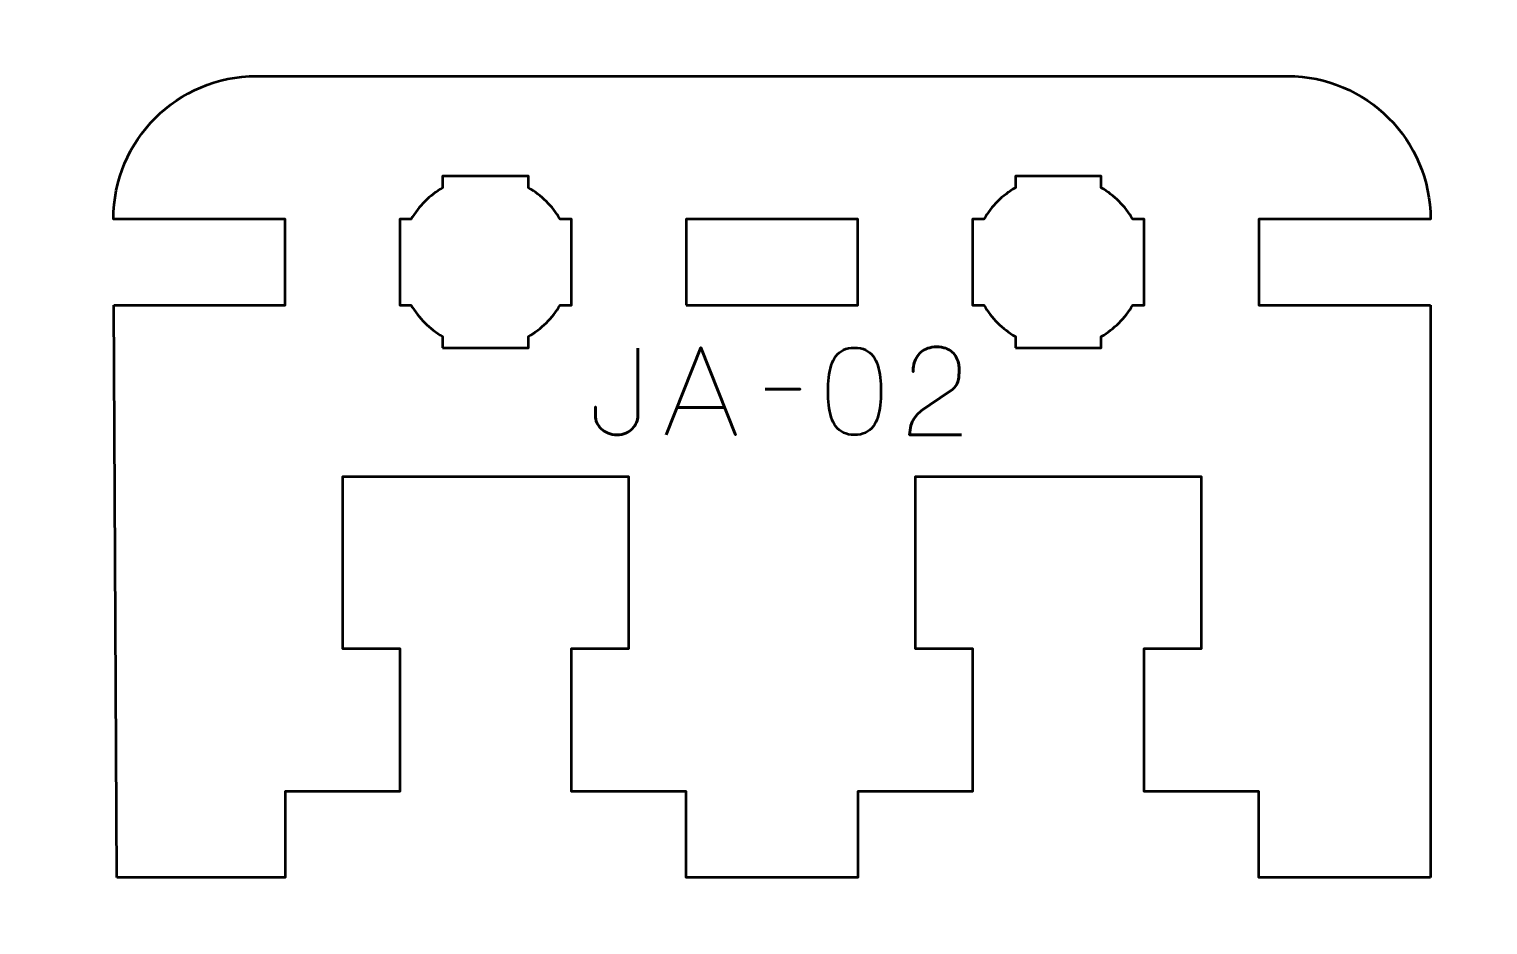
# Model space of a CAD drawing. Header units: centimetres. Extents: x -21 to 0, y -29.7 to 0.
# Drawn here: x -15.49 to -10.4, y -9.97 to -6.84 of the extents above; entities that cross this region are included whole.
import ezdxf

# ---------------------------------------------------------------- set-up
doc = ezdxf.new("R2010")
doc.units = ezdxf.units.CM
doc.header["$MEASUREMENT"] = 0
doc.layers.add('Layer 1', color=7, linetype='Continuous')

msp = doc.modelspace()

# ---------------------------------------------------------------- linework, layer by layer
at = {"layer": 'Layer 1', "lineweight": 53}
msp.add_lwpolyline([(-13.20001, -7.8), (-12.60001, -7.8), (-12.60001, -7.5), (-13.20001, -7.5), (-13.20001, -7.8)], close=True, dxfattribs=at)
at = {"layer": 'Layer 1', "color": 1, "lineweight": 53}
msp.add_open_spline([(-21.00003, -29.19995), (-21.00003, -29.19995), (-21.00003, -3.49992), (-21.00003, -3.49992), (-21.00003, -3.49992), (-21.00003, -3.41709), (-20.93286, -3.34992), (-20.85003, -3.34992), (-20.85003, -3.34992), (-20.7672, -3.34992), (-20.70003, -3.28275), (-20.70003, -3.19992), (-20.70003, -3.19992), (-20.70003, -3.11709), (-20.7672, -3.04992), (-20.85003, -3.04992), (-20.85003, -3.04992), (-20.93286, -3.04992), (-21.00003, -2.98275), (-21.00003, -2.89992), (-21.00003, -2.89992), (-21.00003, -2.81709), (-20.93286, -2.74992), (-20.85003, -2.74992), (-20.85003, -2.74992), (-20.7672, -2.74992), (-20.70003, -2.68275), (-20.70003, -2.59992), (-20.70003, -2.59992), (-20.70003, -2.51709), (-20.7672, -2.44992), (-20.85003, -2.44992), (-20.85003, -2.44992), (-20.93286, -2.44992), (-21.00003, -2.38275), (-21.00003, -2.29992), (-21.00003, -2.29992), (-21.00003, -2.21709), (-20.93286, -2.14992), (-20.85003, -2.14992), (-20.85003, -2.14992), (-20.7672, -2.14992), (-20.70003, -2.08275), (-20.70003, -1.99992), (-20.70003, -1.99992), (-20.70003, -1.91709), (-20.7672, -1.84992), (-20.85003, -1.84992), (-20.85003, -1.84992), (-20.93286, -1.84992), (-21.00003, -1.78275), (-21.00003, -1.69992), (-21.00003, -1.69992), (-21.00003, -1.61709), (-20.93286, -1.54992), (-20.85003, -1.54992), (-20.85003, -1.54992), (-20.7672, -1.54992), (-20.70003, -1.48275), (-20.70003, -1.39992), (-20.70003, -1.39992), (-20.70003, -1.31709), (-20.7672, -1.24992), (-20.85003, -1.24992), (-20.85003, -1.24992), (-20.93286, -1.24992), (-21.00003, -1.18275), (-21.00003, -1.09992), (-21.00003, -1.09992), (-21.00003, -1.09992), (-21.00003, -0.49992), (-21.00003, -0.49992), (-21.00003, -0.49992), (-21.00003, -0.22295), (-20.77694, 0.00004), (-20.49994, 0.00004), (-20.49994, 0.00004), (-20.49994, 0.00004), (-0.50008, 0.00004), (-0.50008, 0.00004), (-0.50008, 0.00004), (-0.22294, 0.00004), (0.00002, -0.22295), (0.00002, -0.49992), (0.00002, -0.49992), (0.00002, -0.49992), (0.00002, -29.19995), (0.00002, -29.19995), (0.00002, -29.19995), (0.00002, -29.47695), (-0.22294, -29.70004), (-0.50008, -29.70004), (-0.50008, -29.70004), (-0.50008, -29.70004), (-20.49994, -29.70004), (-20.49994, -29.70004), (-20.49994, -29.70004), (-20.77694, -29.70004), (-21.00003, -29.47695), (-21.00003, -29.19995)], degree=3, knots=[0, 0, 0, 0, 0.04, 0.04, 0.04, 0.04, 0.08, 0.08, 0.08, 0.08, 0.12, 0.12, 0.12, 0.12, 0.16, 0.16, 0.16, 0.16, 0.2, 0.2, 0.2, 0.2, 0.24, 0.24, 0.24, 0.24, 0.28, 0.28, 0.28, 0.28, 0.32, 0.32, 0.32, 0.32, 0.36, 0.36, 0.36, 0.36, 0.4, 0.4, 0.4, 0.4, 0.44, 0.44, 0.44, 0.44, 0.48, 0.48, 0.48, 0.48, 0.52, 0.52, 0.52, 0.52, 0.56, 0.56, 0.56, 0.56, 0.6, 0.6, 0.6, 0.6, 0.64, 0.64, 0.64, 0.64, 0.68, 0.68, 0.68, 0.68, 0.72, 0.72, 0.72, 0.72, 0.76, 0.76, 0.76, 0.76, 0.8, 0.8, 0.8, 0.8, 0.84, 0.84, 0.84, 0.84, 0.88, 0.88, 0.88, 0.88, 0.92, 0.92, 0.92, 0.92, 0.96, 0.96, 0.96, 0.96, 1, 1, 1, 1], dxfattribs=at)
at = {"layer": 'Layer 1', "lineweight": 53}
for points, knots in [([(-15.19813, -7.8), (-15.19813, -7.8), (-14.60001, -7.8), (-14.60001, -7.8), (-14.60001, -7.8), (-14.60001, -7.8), (-14.60001, -7.5), (-14.60001, -7.5), (-14.60001, -7.5), (-14.60001, -7.5), (-15.20001, -7.5), (-15.20001, -7.5), (-15.20001, -7.5), (-15.20001, -7.22391), (-14.9761, -7), (-14.70001, -7)], [0, 0, 0, 0, 0.25, 0.25, 0.25, 0.25, 0.5, 0.5, 0.5, 0.5, 0.75, 0.75, 0.75, 0.75, 1, 1, 1, 1]), ([(-11.10001, -7), (-10.82392, -7), (-10.60001, -7.22391), (-10.60001, -7.5), (-10.60001, -7.5), (-10.60001, -7.5), (-11.20001, -7.5), (-11.20001, -7.5), (-11.20001, -7.5), (-11.20001, -7.5), (-11.20001, -7.8), (-11.20001, -7.8), (-11.20001, -7.8), (-11.20001, -7.8), (-10.60001, -7.8), (-10.60001, -7.8)], [0, 0, 0, 0, 0.25, 0.25, 0.25, 0.25, 0.5, 0.5, 0.5, 0.5, 0.75, 0.75, 0.75, 0.75, 1, 1, 1, 1]), ([(-14.05001, -7.95), (-14.05001, -7.95), (-14.05001, -7.90985), (-14.05001, -7.90985), (-14.05001, -7.90985), (-14.09554, -7.8835), (-14.1335, -7.84553), (-14.15985, -7.8), (-14.15985, -7.8), (-14.15985, -7.8), (-14.20001, -7.8), (-14.20001, -7.8), (-14.20001, -7.8), (-14.20001, -7.8), (-14.20001, -7.65), (-14.20001, -7.65), (-14.20001, -7.65), (-14.20001, -7.65), (-14.20001, -7.5), (-14.20001, -7.5), (-14.20001, -7.5), (-14.20001, -7.5), (-14.15985, -7.5), (-14.15985, -7.5), (-14.15985, -7.5), (-14.1335, -7.45447), (-14.09554, -7.4165), (-14.05001, -7.39015), (-14.05001, -7.39015), (-14.05001, -7.39015), (-14.05001, -7.35), (-14.05001, -7.35), (-14.05001, -7.35), (-14.05001, -7.35), (-13.90001, -7.35), (-13.90001, -7.35), (-13.90001, -7.35), (-13.90001, -7.35), (-13.75001, -7.35), (-13.75001, -7.35), (-13.75001, -7.35), (-13.75001, -7.35), (-13.75001, -7.39015), (-13.75001, -7.39015), (-13.75001, -7.39015), (-13.70448, -7.4165), (-13.66652, -7.45447), (-13.64017, -7.5), (-13.64017, -7.5), (-13.64017, -7.5), (-13.60001, -7.5), (-13.60001, -7.5), (-13.60001, -7.5), (-13.60001, -7.5), (-13.60001, -7.65), (-13.60001, -7.65), (-13.60001, -7.65), (-13.60001, -7.65), (-13.60001, -7.8), (-13.60001, -7.8), (-13.60001, -7.8), (-13.60001, -7.8), (-13.64017, -7.8), (-13.64017, -7.8), (-13.64017, -7.8), (-13.66652, -7.84553), (-13.70448, -7.8835), (-13.75001, -7.90985), (-13.75001, -7.90985), (-13.75001, -7.90985), (-13.75001, -7.95), (-13.75001, -7.95), (-13.75001, -7.95), (-13.75001, -7.95), (-13.90001, -7.95), (-13.90001, -7.95), (-13.90001, -7.95), (-13.90001, -7.95), (-14.05001, -7.95), (-14.05001, -7.95)], [0, 0, 0, 0, 0.05, 0.05, 0.05, 0.05, 0.1, 0.1, 0.1, 0.1, 0.15, 0.15, 0.15, 0.15, 0.2, 0.2, 0.2, 0.2, 0.25, 0.25, 0.25, 0.25, 0.3, 0.3, 0.3, 0.3, 0.35, 0.35, 0.35, 0.35, 0.4, 0.4, 0.4, 0.4, 0.45, 0.45, 0.45, 0.45, 0.5, 0.5, 0.5, 0.5, 0.55, 0.55, 0.55, 0.55, 0.6, 0.6, 0.6, 0.6, 0.65, 0.65, 0.65, 0.65, 0.7, 0.7, 0.7, 0.7, 0.75, 0.75, 0.75, 0.75, 0.8, 0.8, 0.8, 0.8, 0.85, 0.85, 0.85, 0.85, 0.9, 0.9, 0.9, 0.9, 0.95, 0.95, 0.95, 0.95, 1, 1, 1, 1]), ([(-12.05001, -7.95), (-12.05001, -7.95), (-12.05001, -7.90985), (-12.05001, -7.90985), (-12.05001, -7.90985), (-12.09554, -7.8835), (-12.1335, -7.84553), (-12.15985, -7.8), (-12.15985, -7.8), (-12.15985, -7.8), (-12.20001, -7.8), (-12.20001, -7.8), (-12.20001, -7.8), (-12.20001, -7.8), (-12.20001, -7.65), (-12.20001, -7.65), (-12.20001, -7.65), (-12.20001, -7.65), (-12.20001, -7.5), (-12.20001, -7.5), (-12.20001, -7.5), (-12.20001, -7.5), (-12.15985, -7.5), (-12.15985, -7.5), (-12.15985, -7.5), (-12.1335, -7.45447), (-12.09554, -7.4165), (-12.05001, -7.39015), (-12.05001, -7.39015), (-12.05001, -7.39015), (-12.05001, -7.35), (-12.05001, -7.35), (-12.05001, -7.35), (-12.05001, -7.35), (-11.90001, -7.35), (-11.90001, -7.35), (-11.90001, -7.35), (-11.90001, -7.35), (-11.75001, -7.35), (-11.75001, -7.35), (-11.75001, -7.35), (-11.75001, -7.35), (-11.75001, -7.39015), (-11.75001, -7.39015), (-11.75001, -7.39015), (-11.70448, -7.4165), (-11.66652, -7.45447), (-11.64017, -7.5), (-11.64017, -7.5), (-11.64017, -7.5), (-11.60001, -7.5), (-11.60001, -7.5), (-11.60001, -7.5), (-11.60001, -7.5), (-11.60001, -7.65), (-11.60001, -7.65), (-11.60001, -7.65), (-11.60001, -7.65), (-11.60001, -7.8), (-11.60001, -7.8), (-11.60001, -7.8), (-11.60001, -7.8), (-11.64017, -7.8), (-11.64017, -7.8), (-11.64017, -7.8), (-11.66652, -7.84553), (-11.70448, -7.8835), (-11.75001, -7.90985), (-11.75001, -7.90985), (-11.75001, -7.90985), (-11.75001, -7.95), (-11.75001, -7.95), (-11.75001, -7.95), (-11.75001, -7.95), (-11.90001, -7.95), (-11.90001, -7.95), (-11.90001, -7.95), (-11.90001, -7.95), (-12.05001, -7.95), (-12.05001, -7.95)], [0, 0, 0, 0, 0.05, 0.05, 0.05, 0.05, 0.1, 0.1, 0.1, 0.1, 0.15, 0.15, 0.15, 0.15, 0.2, 0.2, 0.2, 0.2, 0.25, 0.25, 0.25, 0.25, 0.3, 0.3, 0.3, 0.3, 0.35, 0.35, 0.35, 0.35, 0.4, 0.4, 0.4, 0.4, 0.45, 0.45, 0.45, 0.45, 0.5, 0.5, 0.5, 0.5, 0.55, 0.55, 0.55, 0.55, 0.6, 0.6, 0.6, 0.6, 0.65, 0.65, 0.65, 0.65, 0.7, 0.7, 0.7, 0.7, 0.75, 0.75, 0.75, 0.75, 0.8, 0.8, 0.8, 0.8, 0.85, 0.85, 0.85, 0.85, 0.9, 0.9, 0.9, 0.9, 0.95, 0.95, 0.95, 0.95, 1, 1, 1, 1]), ([(-10.60001, -9.8), (-10.60001, -9.8), (-11.20001, -9.8), (-11.20001, -9.8), (-11.20001, -9.8), (-11.20001, -9.8), (-11.20001, -9.5), (-11.20001, -9.5), (-11.20001, -9.5), (-11.20001, -9.5), (-11.60001, -9.50001), (-11.60001, -9.50001), (-11.60001, -9.50001), (-11.60001, -9.50001), (-11.60001, -9), (-11.60001, -9), (-11.60001, -9), (-11.60001, -9), (-11.40001, -8.99999), (-11.40001, -8.99999), (-11.40001, -8.99999), (-11.40001, -8.99999), (-11.40001, -8.4), (-11.40001, -8.4), (-11.40001, -8.4), (-11.78334, -8.4), (-12.01668, -8.4), (-12.40001, -8.4), (-12.40001, -8.4), (-12.40001, -8.4), (-12.40001, -8.99999), (-12.40001, -8.99999), (-12.40001, -8.99999), (-12.40001, -8.99999), (-12.20001, -9), (-12.20001, -9), (-12.20001, -9), (-12.20001, -9), (-12.20001, -9.5), (-12.20001, -9.5), (-12.20001, -9.5), (-12.20001, -9.5), (-12.60001, -9.5), (-12.60001, -9.5), (-12.60001, -9.5), (-12.60001, -9.5), (-12.60001, -9.8), (-12.60001, -9.8), (-12.60001, -9.8), (-12.60001, -9.8), (-13.20001, -9.8), (-13.20001, -9.8), (-13.20001, -9.8), (-13.20001, -9.8), (-13.20001, -9.5), (-13.20001, -9.5), (-13.20001, -9.5), (-13.20001, -9.5), (-13.60001, -9.50001), (-13.60001, -9.50001), (-13.60001, -9.50001), (-13.60001, -9.50001), (-13.60001, -9), (-13.60001, -9), (-13.60001, -9), (-13.60001, -9), (-13.40001, -8.99999), (-13.40001, -8.99999), (-13.40001, -8.99999), (-13.40001, -8.99999), (-13.40001, -8.4), (-13.40001, -8.4), (-13.40001, -8.4), (-13.78334, -8.4), (-14.01668, -8.4), (-14.40001, -8.4), (-14.40001, -8.4), (-14.40001, -8.4), (-14.40001, -8.99999), (-14.40001, -8.99999), (-14.40001, -8.99999), (-14.40001, -8.99999), (-14.20001, -9), (-14.20001, -9), (-14.20001, -9), (-14.20001, -9), (-14.20001, -9.5), (-14.20001, -9.5), (-14.20001, -9.5), (-14.20001, -9.5), (-14.60001, -9.5), (-14.60001, -9.5), (-14.60001, -9.5), (-14.60001, -9.5), (-14.60001, -9.8), (-14.60001, -9.8), (-14.60001, -9.8), (-14.60001, -9.8), (-15.18751, -9.8), (-15.18751, -9.8)], [0, 0, 0, 0, 0.04, 0.04, 0.04, 0.04, 0.08, 0.08, 0.08, 0.08, 0.12, 0.12, 0.12, 0.12, 0.16, 0.16, 0.16, 0.16, 0.2, 0.2, 0.2, 0.2, 0.24, 0.24, 0.24, 0.24, 0.28, 0.28, 0.28, 0.28, 0.32, 0.32, 0.32, 0.32, 0.36, 0.36, 0.36, 0.36, 0.4, 0.4, 0.4, 0.4, 0.44, 0.44, 0.44, 0.44, 0.48, 0.48, 0.48, 0.48, 0.52, 0.52, 0.52, 0.52, 0.56, 0.56, 0.56, 0.56, 0.6, 0.6, 0.6, 0.6, 0.64, 0.64, 0.64, 0.64, 0.68, 0.68, 0.68, 0.68, 0.72, 0.72, 0.72, 0.72, 0.76, 0.76, 0.76, 0.76, 0.8, 0.8, 0.8, 0.8, 0.84, 0.84, 0.84, 0.84, 0.88, 0.88, 0.88, 0.88, 0.92, 0.92, 0.92, 0.92, 0.96, 0.96, 0.96, 0.96, 1, 1, 1, 1])]:
    msp.add_open_spline(points, degree=3, knots=knots, dxfattribs=at)
at = {"layer": 'Layer 1', "color": 114, "lineweight": 53}
for points in [[(-14.70001, -7), (-14.70001, -7), (-11.10001, -7), (-11.10001, -7)], [(-15.18751, -9.8), (-15.18751, -9.8), (-15.19813, -7.8), (-15.19813, -7.8)], [(-10.60001, -7.8), (-10.60001, -7.8), (-10.60001, -9.50001), (-10.60001, -9.50001)]]:
    msp.add_open_spline(points, degree=3, dxfattribs=at)
at = {"layer": 'Layer 1', "color": 5, "lineweight": 53}
for points, knots in [([(-12.2375, -8.25388), (-12.2375, -8.25388), (-12.41911, -8.25388), (-12.41911, -8.25388), (-12.41911, -8.25388), (-12.41876, -8.2416), (-12.41721, -8.23074), (-12.41459, -8.22142), (-12.41459, -8.22142), (-12.41191, -8.21211), (-12.40832, -8.20393), (-12.40387, -8.19687), (-12.40387, -8.19687), (-12.39935, -8.18982), (-12.3942, -8.18354), (-12.38835, -8.17803), (-12.38835, -8.17803), (-12.38249, -8.17246), (-12.37621, -8.16738), (-12.36944, -8.16258), (-12.36944, -8.16258), (-12.36267, -8.15785), (-12.35568, -8.15313), (-12.34841, -8.14847), (-12.34841, -8.14847), (-12.34841, -8.14847), (-12.27602, -8.10021), (-12.27602, -8.10021), (-12.27602, -8.10021), (-12.26862, -8.09499), (-12.26283, -8.08928), (-12.25874, -8.08314), (-12.25874, -8.08314), (-12.25458, -8.077), (-12.25168, -8.07051), (-12.24992, -8.06366), (-12.24992, -8.06366), (-12.24823, -8.05689), (-12.24717, -8.04991), (-12.24682, -8.04285), (-12.24682, -8.04285), (-12.24646, -8.03572), (-12.24632, -8.0286), (-12.24639, -8.02147), (-12.24639, -8.02147), (-12.24639, -8.01562), (-12.24717, -8.00934), (-12.24872, -8.00256), (-12.24872, -8.00256), (-12.25034, -7.99586), (-12.25288, -7.98916), (-12.25648, -7.98253), (-12.25648, -7.98253), (-12.26008, -7.97589), (-12.26488, -7.96983), (-12.27087, -7.96432), (-12.27087, -7.96432), (-12.27687, -7.95889), (-12.28428, -7.95452), (-12.2931, -7.9512), (-12.2931, -7.9512), (-12.30192, -7.94788), (-12.31229, -7.94619), (-12.32428, -7.94612), (-12.32428, -7.94612), (-12.33635, -7.94619), (-12.347, -7.94788), (-12.35618, -7.95113), (-12.35618, -7.95113), (-12.36535, -7.95437), (-12.37318, -7.95889), (-12.37967, -7.9646), (-12.37967, -7.9646), (-12.38616, -7.97032), (-12.39138, -7.97695), (-12.39547, -7.98436), (-12.39547, -7.98436), (-12.39957, -7.99177), (-12.40253, -7.99967), (-12.40443, -8.008), (-12.40443, -8.008), (-12.40634, -8.01632), (-12.40726, -8.02479), (-12.40726, -8.03333), (-12.40726, -8.03333), (-12.40726, -8.02479), (-12.40634, -8.01632), (-12.40443, -8.008), (-12.40443, -8.008), (-12.40253, -7.99967), (-12.39957, -7.99177), (-12.39547, -7.98436), (-12.39547, -7.98436), (-12.39138, -7.97695), (-12.38616, -7.97032), (-12.37967, -7.9646), (-12.37967, -7.9646), (-12.37318, -7.95889), (-12.36535, -7.95437), (-12.35618, -7.95113), (-12.35618, -7.95113), (-12.347, -7.94788), (-12.33635, -7.94619), (-12.32428, -7.94612), (-12.32428, -7.94612), (-12.31229, -7.94619), (-12.30192, -7.94788), (-12.2931, -7.9512), (-12.2931, -7.9512), (-12.28428, -7.95452), (-12.27687, -7.95889), (-12.27087, -7.96432), (-12.27087, -7.96432), (-12.26488, -7.96983), (-12.26008, -7.97589), (-12.25648, -7.98253), (-12.25648, -7.98253), (-12.25288, -7.98916), (-12.25034, -7.99586), (-12.24872, -8.00256), (-12.24872, -8.00256), (-12.24717, -8.00934), (-12.24639, -8.01562), (-12.24639, -8.02147), (-12.24639, -8.02147), (-12.24632, -8.0286), (-12.24646, -8.03572), (-12.24682, -8.04285), (-12.24682, -8.04285), (-12.24717, -8.04991), (-12.24823, -8.05689), (-12.24992, -8.06366), (-12.24992, -8.06366), (-12.25168, -8.07051), (-12.25458, -8.077), (-12.25874, -8.08314), (-12.25874, -8.08314), (-12.26283, -8.08928), (-12.26862, -8.09499), (-12.27602, -8.10021), (-12.27602, -8.10021), (-12.27602, -8.10021), (-12.34841, -8.14847), (-12.34841, -8.14847), (-12.34841, -8.14847), (-12.35568, -8.15313), (-12.36267, -8.15785), (-12.36944, -8.16258), (-12.36944, -8.16258), (-12.37621, -8.16738), (-12.38249, -8.17246), (-12.38835, -8.17803), (-12.38835, -8.17803), (-12.3942, -8.18354), (-12.39935, -8.18982), (-12.40387, -8.19687), (-12.40387, -8.19687), (-12.40832, -8.20393), (-12.41191, -8.21211), (-12.41459, -8.22142), (-12.41459, -8.22142), (-12.41721, -8.23074), (-12.41876, -8.2416), (-12.41911, -8.25388), (-12.41911, -8.25388), (-12.41911, -8.25388), (-12.2375, -8.25388), (-12.2375, -8.25388)], [0, 0, 0, 0, 0.0238095, 0.0238095, 0.0238095, 0.0238095, 0.047619, 0.047619, 0.047619, 0.047619, 0.0714286, 0.0714286, 0.0714286, 0.0714286, 0.0952381, 0.0952381, 0.0952381, 0.0952381, 0.1190476, 0.1190476, 0.1190476, 0.1190476, 0.1428571, 0.1428571, 0.1428571, 0.1428571, 0.1666667, 0.1666667, 0.1666667, 0.1666667, 0.1904762, 0.1904762, 0.1904762, 0.1904762, 0.2142857, 0.2142857, 0.2142857, 0.2142857, 0.2380952, 0.2380952, 0.2380952, 0.2380952, 0.2619048, 0.2619048, 0.2619048, 0.2619048, 0.2857143, 0.2857143, 0.2857143, 0.2857143, 0.3095238, 0.3095238, 0.3095238, 0.3095238, 0.3333333, 0.3333333, 0.3333333, 0.3333333, 0.3571429, 0.3571429, 0.3571429, 0.3571429, 0.3809524, 0.3809524, 0.3809524, 0.3809524, 0.4047619, 0.4047619, 0.4047619, 0.4047619, 0.4285714, 0.4285714, 0.4285714, 0.4285714, 0.452381, 0.452381, 0.452381, 0.452381, 0.4761905, 0.4761905, 0.4761905, 0.4761905, 0.5, 0.5, 0.5, 0.5, 0.5238095, 0.5238095, 0.5238095, 0.5238095, 0.547619, 0.547619, 0.547619, 0.547619, 0.5714286, 0.5714286, 0.5714286, 0.5714286, 0.5952381, 0.5952381, 0.5952381, 0.5952381, 0.6190476, 0.6190476, 0.6190476, 0.6190476, 0.6428571, 0.6428571, 0.6428571, 0.6428571, 0.6666667, 0.6666667, 0.6666667, 0.6666667, 0.6904762, 0.6904762, 0.6904762, 0.6904762, 0.7142857, 0.7142857, 0.7142857, 0.7142857, 0.7380952, 0.7380952, 0.7380952, 0.7380952, 0.7619048, 0.7619048, 0.7619048, 0.7619048, 0.7857143, 0.7857143, 0.7857143, 0.7857143, 0.8095238, 0.8095238, 0.8095238, 0.8095238, 0.8333333, 0.8333333, 0.8333333, 0.8333333, 0.8571429, 0.8571429, 0.8571429, 0.8571429, 0.8809524, 0.8809524, 0.8809524, 0.8809524, 0.9047619, 0.9047619, 0.9047619, 0.9047619, 0.9285714, 0.9285714, 0.9285714, 0.9285714, 0.952381, 0.952381, 0.952381, 0.952381, 0.9761905, 0.9761905, 0.9761905, 0.9761905, 1, 1, 1, 1]), ([(-13.36821, -7.95035), (-13.36821, -7.95035), (-13.36863, -8.18742), (-13.36863, -8.18742), (-13.36863, -8.18742), (-13.36863, -8.19511), (-13.37026, -8.20287), (-13.37336, -8.21056), (-13.37336, -8.21056), (-13.37654, -8.21832), (-13.38119, -8.22538), (-13.38733, -8.23187), (-13.38733, -8.23187), (-13.39354, -8.23829), (-13.40109, -8.24351), (-13.41005, -8.24739), (-13.41005, -8.24739), (-13.41908, -8.25134), (-13.42938, -8.25332), (-13.44102, -8.25346), (-13.44102, -8.25346), (-13.45267, -8.25346), (-13.46318, -8.25155), (-13.47249, -8.24781), (-13.47249, -8.24781), (-13.48181, -8.244), (-13.48978, -8.23892), (-13.49634, -8.2325), (-13.49634, -8.2325), (-13.50297, -8.22608), (-13.50798, -8.21903), (-13.51151, -8.21119), (-13.51151, -8.21119), (-13.51504, -8.20336), (-13.5168, -8.19546), (-13.5168, -8.18742), (-13.5168, -8.18742), (-13.5168, -8.18742), (-13.5168, -8.15609), (-13.5168, -8.15609), (-13.5168, -8.15609), (-13.5168, -8.15609), (-13.5168, -8.18742), (-13.5168, -8.18742), (-13.5168, -8.18742), (-13.5168, -8.19546), (-13.51504, -8.20336), (-13.51151, -8.21119), (-13.51151, -8.21119), (-13.50798, -8.21903), (-13.50297, -8.22608), (-13.49634, -8.2325), (-13.49634, -8.2325), (-13.48978, -8.23892), (-13.48181, -8.244), (-13.47249, -8.24781), (-13.47249, -8.24781), (-13.46318, -8.25155), (-13.45267, -8.25346), (-13.44102, -8.25346), (-13.44102, -8.25346), (-13.42938, -8.25332), (-13.41908, -8.25134), (-13.41005, -8.24739), (-13.41005, -8.24739), (-13.40109, -8.24351), (-13.39354, -8.23829), (-13.38733, -8.23187), (-13.38733, -8.23187), (-13.38119, -8.22538), (-13.37654, -8.21832), (-13.37336, -8.21056), (-13.37336, -8.21056), (-13.37026, -8.20287), (-13.36863, -8.19511), (-13.36863, -8.18742), (-13.36863, -8.18742), (-13.36863, -8.18742), (-13.36821, -7.95035), (-13.36821, -7.95035)], [0, 0, 0, 0, 0.05, 0.05, 0.05, 0.05, 0.1, 0.1, 0.1, 0.1, 0.15, 0.15, 0.15, 0.15, 0.2, 0.2, 0.2, 0.2, 0.25, 0.25, 0.25, 0.25, 0.3, 0.3, 0.3, 0.3, 0.35, 0.35, 0.35, 0.35, 0.4, 0.4, 0.4, 0.4, 0.45, 0.45, 0.45, 0.45, 0.5, 0.5, 0.5, 0.5, 0.55, 0.55, 0.55, 0.55, 0.6, 0.6, 0.6, 0.6, 0.65, 0.65, 0.65, 0.65, 0.7, 0.7, 0.7, 0.7, 0.75, 0.75, 0.75, 0.75, 0.8, 0.8, 0.8, 0.8, 0.85, 0.85, 0.85, 0.85, 0.9, 0.9, 0.9, 0.9, 0.95, 0.95, 0.95, 0.95, 1, 1, 1, 1]), ([(-13.27, -8.25388), (-13.27, -8.25388), (-13.14893, -7.94866), (-13.14893, -7.94866), (-13.14893, -7.94866), (-13.14893, -7.94866), (-13.02743, -8.25388), (-13.02743, -8.25388), (-13.02743, -8.25388), (-13.02743, -8.25388), (-13.14893, -7.94866), (-13.14893, -7.94866), (-13.14893, -7.94866), (-13.14893, -7.94866), (-13.27, -8.25388), (-13.27, -8.25388)], [0, 0, 0, 0, 0.25, 0.25, 0.25, 0.25, 0.5, 0.5, 0.5, 0.5, 0.75, 0.75, 0.75, 0.75, 1, 1, 1, 1]), ([(-12.61172, -8.25388), (-12.59691, -8.25381), (-12.58414, -8.2512), (-12.57348, -8.24612), (-12.57348, -8.24612), (-12.5629, -8.24104), (-12.55408, -8.23377), (-12.54703, -8.22453), (-12.54703, -8.22453), (-12.54004, -8.21522), (-12.53454, -8.20421), (-12.53045, -8.19151), (-12.53045, -8.19151), (-12.52642, -8.17881), (-12.52353, -8.16491), (-12.52191, -8.14967), (-12.52191, -8.14967), (-12.52021, -8.13443), (-12.51937, -8.11841), (-12.51944, -8.10148), (-12.51944, -8.10148), (-12.51937, -8.08462), (-12.52021, -8.0686), (-12.52191, -8.05343), (-12.52191, -8.05343), (-12.52353, -8.03826), (-12.52642, -8.02429), (-12.53045, -8.01159), (-12.53045, -8.01159), (-12.53454, -7.99896), (-12.54004, -7.98796), (-12.54703, -7.97857), (-12.54703, -7.97857), (-12.55408, -7.96926), (-12.5629, -7.96199), (-12.57348, -7.95691), (-12.57348, -7.95691), (-12.58414, -7.95176), (-12.59691, -7.94915), (-12.61172, -7.94908), (-12.61172, -7.94908), (-12.62654, -7.94915), (-12.63931, -7.95176), (-12.64997, -7.95691), (-12.64997, -7.95691), (-12.66055, -7.96199), (-12.66937, -7.96926), (-12.67642, -7.97857), (-12.67642, -7.97857), (-12.68341, -7.98796), (-12.68891, -7.99896), (-12.693, -8.01159), (-12.693, -8.01159), (-12.69703, -8.02429), (-12.69992, -8.03826), (-12.70154, -8.05343), (-12.70154, -8.05343), (-12.70323, -8.0686), (-12.70408, -8.08462), (-12.70401, -8.10148), (-12.70401, -8.10148), (-12.70408, -8.11841), (-12.70323, -8.13443), (-12.70154, -8.14967), (-12.70154, -8.14967), (-12.69992, -8.16491), (-12.69703, -8.17881), (-12.693, -8.19151), (-12.693, -8.19151), (-12.68891, -8.20421), (-12.68341, -8.21522), (-12.67642, -8.22453), (-12.67642, -8.22453), (-12.66937, -8.23377), (-12.66055, -8.24104), (-12.64997, -8.24612), (-12.64997, -8.24612), (-12.63931, -8.2512), (-12.62654, -8.25381), (-12.61172, -8.25388)], [0, 0, 0, 0, 0.05, 0.05, 0.05, 0.05, 0.1, 0.1, 0.1, 0.1, 0.15, 0.15, 0.15, 0.15, 0.2, 0.2, 0.2, 0.2, 0.25, 0.25, 0.25, 0.25, 0.3, 0.3, 0.3, 0.3, 0.35, 0.35, 0.35, 0.35, 0.4, 0.4, 0.4, 0.4, 0.45, 0.45, 0.45, 0.45, 0.5, 0.5, 0.5, 0.5, 0.55, 0.55, 0.55, 0.55, 0.6, 0.6, 0.6, 0.6, 0.65, 0.65, 0.65, 0.65, 0.7, 0.7, 0.7, 0.7, 0.75, 0.75, 0.75, 0.75, 0.8, 0.8, 0.8, 0.8, 0.85, 0.85, 0.85, 0.85, 0.9, 0.9, 0.9, 0.9, 0.95, 0.95, 0.95, 0.95, 1, 1, 1, 1]), ([(-12.61172, -8.25388), (-12.59691, -8.25381), (-12.58414, -8.2512), (-12.57348, -8.24612), (-12.57348, -8.24612), (-12.5629, -8.24104), (-12.55408, -8.23377), (-12.54703, -8.22453), (-12.54703, -8.22453), (-12.54004, -8.21522), (-12.53454, -8.20421), (-12.53045, -8.19151), (-12.53045, -8.19151), (-12.52642, -8.17881), (-12.52353, -8.16491), (-12.52191, -8.14967), (-12.52191, -8.14967), (-12.52021, -8.13443), (-12.51937, -8.11841), (-12.51944, -8.10148), (-12.51944, -8.10148), (-12.51937, -8.08462), (-12.52021, -8.0686), (-12.52191, -8.05343), (-12.52191, -8.05343), (-12.52353, -8.03826), (-12.52642, -8.02429), (-12.53045, -8.01159), (-12.53045, -8.01159), (-12.53454, -7.99896), (-12.54004, -7.98796), (-12.54703, -7.97857), (-12.54703, -7.97857), (-12.55408, -7.96926), (-12.5629, -7.96199), (-12.57348, -7.95691), (-12.57348, -7.95691), (-12.58414, -7.95176), (-12.59691, -7.94915), (-12.61172, -7.94908), (-12.61172, -7.94908), (-12.62654, -7.94915), (-12.63931, -7.95176), (-12.64997, -7.95691), (-12.64997, -7.95691), (-12.66055, -7.96199), (-12.66937, -7.96926), (-12.67642, -7.97857), (-12.67642, -7.97857), (-12.68341, -7.98796), (-12.68891, -7.99896), (-12.693, -8.01159), (-12.693, -8.01159), (-12.69703, -8.02429), (-12.69992, -8.03826), (-12.70154, -8.05343), (-12.70154, -8.05343), (-12.70323, -8.0686), (-12.70408, -8.08462), (-12.70401, -8.10148), (-12.70401, -8.10148), (-12.70408, -8.11841), (-12.70323, -8.13443), (-12.70154, -8.14967), (-12.70154, -8.14967), (-12.69992, -8.16491), (-12.69703, -8.17881), (-12.693, -8.19151), (-12.693, -8.19151), (-12.68891, -8.20421), (-12.68341, -8.21522), (-12.67642, -8.22453), (-12.67642, -8.22453), (-12.66937, -8.23377), (-12.66055, -8.24104), (-12.64997, -8.24612), (-12.64997, -8.24612), (-12.63931, -8.2512), (-12.62654, -8.25381), (-12.61172, -8.25388)], [0, 0, 0, 0, 0.05, 0.05, 0.05, 0.05, 0.1, 0.1, 0.1, 0.1, 0.15, 0.15, 0.15, 0.15, 0.2, 0.2, 0.2, 0.2, 0.25, 0.25, 0.25, 0.25, 0.3, 0.3, 0.3, 0.3, 0.35, 0.35, 0.35, 0.35, 0.4, 0.4, 0.4, 0.4, 0.45, 0.45, 0.45, 0.45, 0.5, 0.5, 0.5, 0.5, 0.55, 0.55, 0.55, 0.55, 0.6, 0.6, 0.6, 0.6, 0.65, 0.65, 0.65, 0.65, 0.7, 0.7, 0.7, 0.7, 0.75, 0.75, 0.75, 0.75, 0.8, 0.8, 0.8, 0.8, 0.85, 0.85, 0.85, 0.85, 0.9, 0.9, 0.9, 0.9, 0.95, 0.95, 0.95, 0.95, 1, 1, 1, 1]), ([(-12.92414, -8.09428), (-12.92414, -8.09428), (-12.80095, -8.09428), (-12.80095, -8.09428), (-12.80095, -8.09428), (-12.80095, -8.09428), (-12.92414, -8.09428), (-12.92414, -8.09428)], [0, 0, 0, 0, 0.5, 0.5, 0.5, 0.5, 1, 1, 1, 1]), ([(-13.2319, -8.15778), (-13.2319, -8.15778), (-13.06596, -8.15778), (-13.06596, -8.15778), (-13.06596, -8.15778), (-13.06596, -8.15778), (-13.2319, -8.15778), (-13.2319, -8.15778)], [0, 0, 0, 0, 0.5, 0.5, 0.5, 0.5, 1, 1, 1, 1])]:
    msp.add_open_spline(points, degree=3, knots=knots, dxfattribs=at)
at = {"layer": 'Layer 1', "lineweight": 53}
for points in [[(-10.60001, -9.5), (-10.60001, -9.5), (-10.60001, -9.8), (-10.60001, -9.8)], [(-10.60001, -9.50001), (-10.60001, -9.50001), (-10.60001, -9.5), (-10.60001, -9.5)]]:
    msp.add_open_spline(points, degree=3, dxfattribs=at)

doc.saveas('drawing.dxf')
